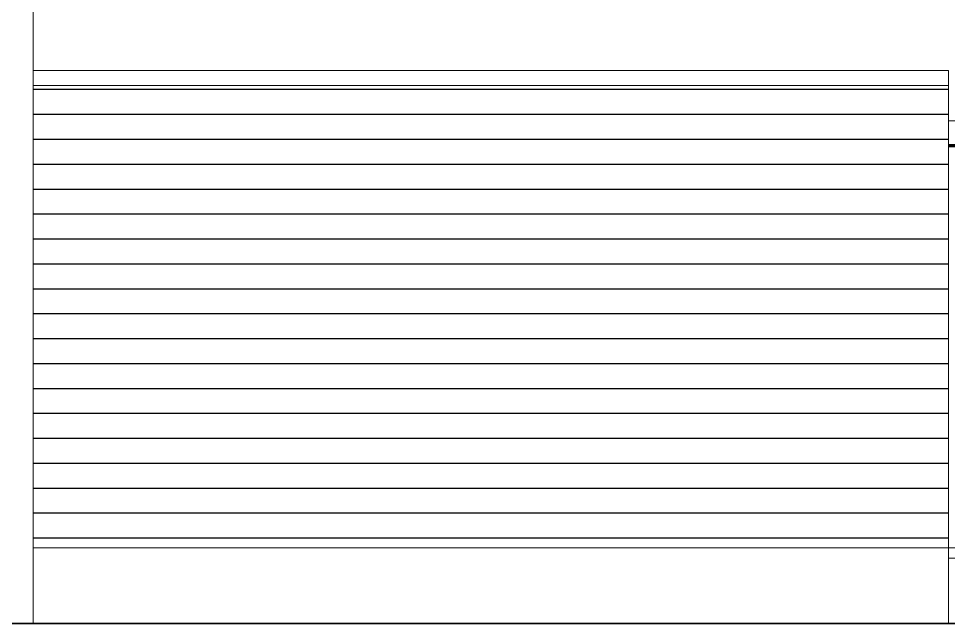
# Model space of a CAD drawing. Header units: millimetres. Extents: x -159872 to 386485, y -250577 to 158966.
# Drawn here: x 228356 to 230206, y -12400 to -11197 of the extents above; entities that cross this region are included whole.
import ezdxf

# ---------------------------------------------------------------- set-up
doc = ezdxf.new("R2010")
doc.units = ezdxf.units.MM
for name, color, linetype, lineweight in [('LDS-elevation', 7, 'Continuous', 9), ('LDS-elevation_Hatch', 7, 'Continuous', 5), ('LDS-ground line', 1, 'Continuous', 35), ('LDS-vport', 100, 'Continuous', 18)]:
    doc.layers.add(name, color=color, linetype=linetype, lineweight=lineweight)

# ---------------------------------------------------------------- blocks, each defined once
blk = doc.blocks.new('Group-237')
at = {"layer": 'LDS-elevation', "transparency": 33554687, "flags": 128}
blk.add_lwpolyline([(169532.4880075574, 25007.51521503358), (175432.4249584013, 25007.51521503358), (175432.4249584013, 24187.51521503358), (169532.4880075574, 24187.51521503358)], close=True, dxfattribs=at)

msp = doc.modelspace()

# ---------------------------------------------------------------- hatches: boundary and pattern name
at = {"layer": 'LDS-elevation_Hatch', "linetype": 'Continuous', "lineweight": 25, "transparency": 33554687}
h = msp.add_hatch(dxfattribs=at)
h.set_pattern_fill('WS T&G-2', style=0, pattern_type=2)
h.set_pattern_definition([(180, (-1779106.449999414, -4896195.484331328), (-97.11214468371686, -49.57484959619379), [])])
h.paths.add_polyline_path([(228385.1501566955, -11330), (230206.0012348747, -11330), (230206.0012348747, -12250), (228385.1501566955, -12250)])

# ---------------------------------------------------------------- linework, layer by layer
at = {"layer": 'LDS-elevation', "transparency": 33554687, "flags": 128}
for points in [[(228385.1501566956, -10305), (227295.1727598976, -10305), (227295.1727598976, -12400), (227360.1727599022, -12400), (227360.1727599022, -10370), (228320.1501566909, -10370), (228320.1501566909, -12400), (228385.1501566955, -12400)], [(228385.1501566955, -11300), (230206.0012348747, -11300), (230206.0012348747, -11330), (228385.1501566955, -11330)], [(228385.1501566955, -11330), (230206.0012348747, -11330), (230206.0012348747, -12250), (228385.1501566955, -12250)], [(230206.0012348747, -11400), (236105.9381857186, -11400), (236105.9381857186, -11450), (230206.0012348747, -11450)], [(228385.1501566955, -12250), (230206.0012347891, -12250), (230206.0012347891, -12400), (228385.1501566955, -12400)], [(230206.0012347891, -12250), (236105.9381857186, -12250), (236105.9381857186, -12400), (230206.0012347891, -12400)]]:
    msp.add_lwpolyline(points, close=True, dxfattribs=at)
at = {"layer": 'LDS-ground line', "color": 7}
msp.add_line((248462.1807702568, -12400), (224800, -12400), dxfattribs=at)
at = {"layer": 'LDS-vport', "lineweight": 100, "transparency": 33554687}
msp.add_line((236105.9381857186, -11450), (230206.0012327509, -11450), dxfattribs=at)

# ---------------------------------------------------------------- block references
at = {"layer": 'LDS-elevation', "color": 7, "transparency": 33554687}
msp.add_blockref('Group-237', (60673.51322731731, -36457.51521503358), dxfattribs=at)

doc.saveas('drawing.dxf')
